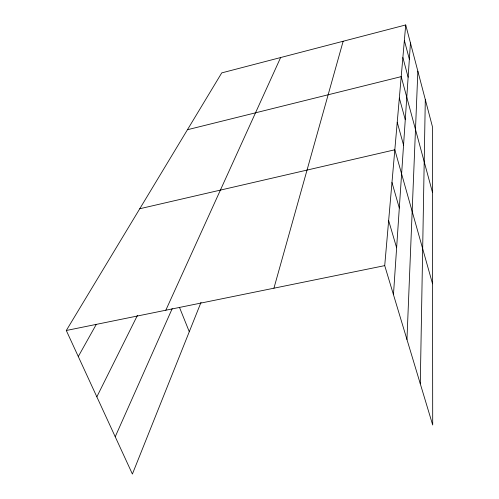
<?xml version="1.0" encoding="UTF-8"?>
<svg xmlns="http://www.w3.org/2000/svg" width="499" height="499" viewBox="0 0 499 499"><rect width="100%" height="100%" fill="white"/><g stroke="black" fill="none" stroke-linecap="round" stroke-linejoin="round"><path stroke-width="0.75" d="M420.289 383.781L425.304 99.569M406.959 339.501L417.856 71.176M393.462 294.672L410.446 42.958M405.718 24.95L432.371 126.484L432.702 425.017L384.717 265.63L405.718 24.95L221.743 72.885L66.298 330.494L132.397 474.05L201.035 302.313M273.926 288.197L343.15 41.255M115.225 436.756L172.211 308.613M165.818 310.222L280.631 57.541M96.843 396.83L137.468 315.318M78.287 356.529L96.313 324.319M187.443 129.728L401.208 76.628L432.446 192.258M139.764 208.744L394.828 149.787L432.546 283.788M66.298 330.494L384.717 265.63M179.465 307.334L189.283 331.716M388.652 220.589L396.624 247.791M391.977 182.466L399.306 208.033M397.229 122.243L403.554 145.072M399.343 98.047L405.269 119.723M402.874 57.535L408.132 77.214M404.371 40.407L409.348 59.213"/></g></svg>
